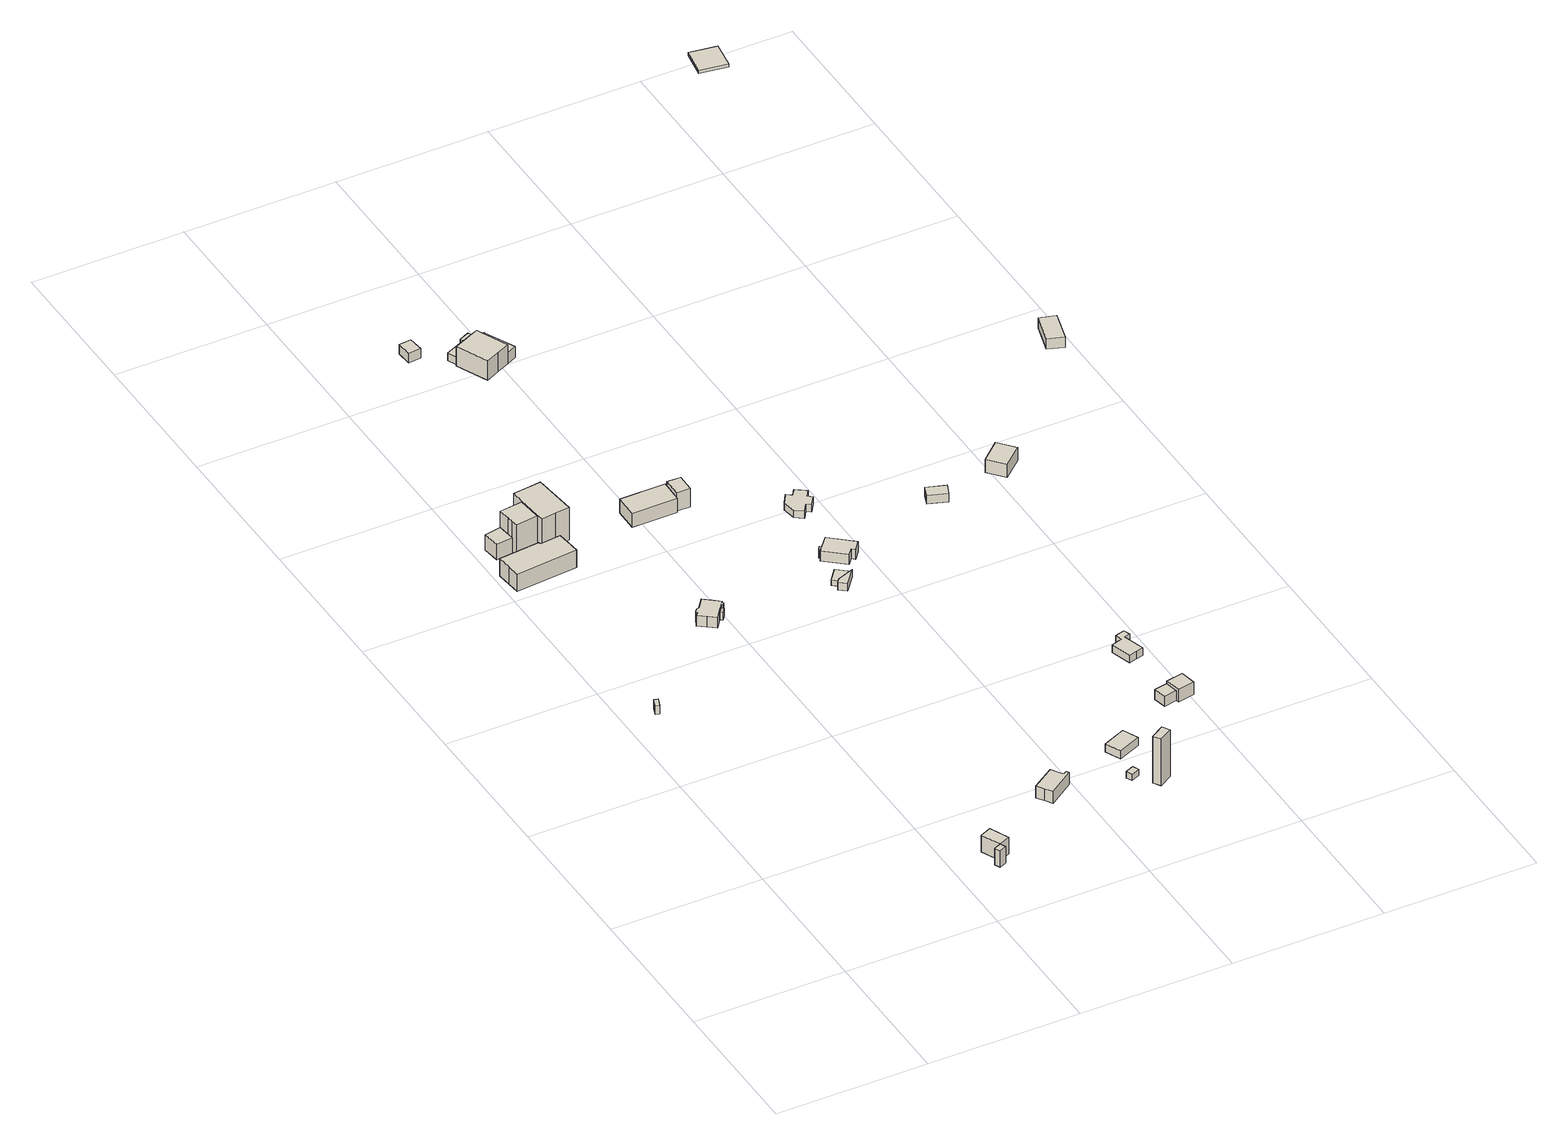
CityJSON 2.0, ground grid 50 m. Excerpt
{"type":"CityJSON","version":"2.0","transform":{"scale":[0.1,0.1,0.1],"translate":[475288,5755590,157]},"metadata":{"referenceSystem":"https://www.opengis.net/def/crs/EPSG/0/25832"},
"CityObjects":{
"building1":{"type":"Building","attributes":{"Gemeindeschluessel":"05766056","BezugspunktDach":"2000","function":"51009_1610","measuredHeight":3.11},"address":[{"country":"Germany"}],"geometry":[{"type":"Solid","lod":"1","boundaries":[[[[0,1,2,3]],[[4,5,6,7]],[[4,7,3,2]],[[5,4,2,1]],[[6,5,1,0]],[[7,6,0,3]]]]}]},
"building2":{"type":"Building","attributes":{"Gemeindeschluessel":"05766056","BezugspunktDach":"2100","function":"31001_1312","measuredHeight":6},"address":[{"country":"Germany","locality":"Oerlinghausen","thoroughfareNumber":"1023","thoroughfareName":"Brandsmühle"}],"geometry":[{"type":"Solid","lod":"1","boundaries":[[[[8,9,10,11,8,12,13,14]],[[15,16,17,18,19,20,17,21]],[[15,21,14,13]],[[16,15,13,12]],[[17,16,12,8]],[[18,17,8,11]],[[19,18,11,10]],[[20,19,10,9]],[[17,20,9,8]],[[21,17,8,14]]]]}]},
"building3":{"type":"Building","attributes":{"Gemeindeschluessel":"05766056","BezugspunktDach":"2000","function":"31001_2000","measuredHeight":8.82},"address":[{"country":"Germany","locality":"Oerlinghausen","thoroughfareNumber":"5","thoroughfareName":"Brandsmühle"}],"geometry":[{"type":"Solid","lod":"1","boundaries":[[[[22,23,24,25,26,27,28,29]],[[30,31,32,33,34,35,36,37]],[[30,37,29,28]],[[31,30,28,27]],[[32,31,27,26]],[[33,32,26,25]],[[34,33,25,24]],[[35,34,24,23]],[[36,35,23,22]],[[37,36,22,29]]]]}]},
"building4":{"type":"Building","attributes":{"Gemeindeschluessel":"05766056","BezugspunktDach":"2000","function":"31001_2000","measuredHeight":5.53},"address":[{"country":"Germany","locality":"Oerlinghausen","thoroughfareNumber":"5","thoroughfareName":"Brandsmühle"}],"geometry":[{"type":"Solid","lod":"1","boundaries":[[[[38,39,40,41]],[[42,43,44,45]],[[42,45,41,40]],[[43,42,40,39]],[[44,43,39,38]],[[45,44,38,41]]]]}]},
"building5":{"type":"Building","attributes":{"Gemeindeschluessel":"05766056","BezugspunktDach":"2000","function":"31001_1312","measuredHeight":5.24},"address":[{"country":"Germany","locality":"Oerlinghausen","thoroughfareNumber":"1007","thoroughfareName":"Brandsmühle"}],"geometry":[{"type":"Solid","lod":"1","boundaries":[[[[46,47,48,49,50,51,52,53,54,55,56,57,58,59,60,61]],[[62,63,64,65,66,67,68,69,70,71,72,73,74,75,76,77]],[[62,77,61,60]],[[63,62,60,59]],[[64,63,59,58]],[[65,64,58,57]],[[66,65,57,56]],[[67,66,56,55]],[[68,67,55,54]],[[69,68,54,53]],[[70,69,53,52]],[[71,70,52,51]],[[72,71,51,50]],[[73,72,50,49]],[[74,73,49,48]],[[75,74,48,47]],[[76,75,47,46]],[[77,76,46,61]]]]}]},
"building6":{"type":"Building","attributes":{"Gemeindeschluessel":"05766056","BezugspunktDach":"2000","function":"51009_1610","measuredHeight":2.81},"address":[{"country":"Germany"}],"geometry":[{"type":"Solid","lod":"1","boundaries":[[[[78,79,80,81]],[[82,83,84,85]],[[82,85,81,80]],[[83,82,80,79]],[[84,83,79,78]],[[85,84,78,81]]]]}]},
"building7":{"type":"Building","attributes":{"Gemeindeschluessel":"05766056","function":"31001_1010"},"address":[{"country":"Germany","locality":"Oerlinghausen","thoroughfareNumber":"5","thoroughfareName":"Brandsmühle"}],"children":["building7-1","building7-2"]},
"building7-1":{"type":"BuildingPart","attributes":{"BezugspunktDach":"2000","measuredHeight":13.71},"parents":["building7"],"geometry":[{"type":"Solid","lod":"1","boundaries":[[[[86,87,88,89,90,91,92,93]],[[94,95,96,97,98,99,100,101]],[[94,101,93,92]],[[95,94,92,91]],[[96,95,91,90]],[[97,96,90,89]],[[98,97,89,88]],[[99,98,88,87]],[[100,99,87,86]],[[101,100,86,93]]]]}]},
"building7-2":{"type":"BuildingPart","attributes":{"BezugspunktDach":"2000","measuredHeight":13.05},"parents":["building7"],"geometry":[{"type":"Solid","lod":"1","boundaries":[[[[102,103,104,105,106,107]],[[108,45,109,44,98,97]],[[108,97,107,106]],[[45,108,106,105]],[[109,45,105,104]],[[44,109,104,103]],[[98,44,103,102]],[[97,98,102,107]]]]}]},
"building8":{"type":"Building","attributes":{"Gemeindeschluessel":"05766056","BezugspunktDach":"2000","function":"31001_1312","measuredHeight":4.95},"address":[{"country":"Germany","locality":"Oerlinghausen","thoroughfareNumber":"1025","thoroughfareName":"Brandsmühle"}],"geometry":[{"type":"Solid","lod":"1","boundaries":[[[[110,111,112,113,114,115,116,117]],[[118,119,120,121,122,123,124,125]],[[118,125,117,116]],[[119,118,116,115]],[[120,119,115,114]],[[121,120,114,113]],[[122,121,113,112]],[[123,122,112,111]],[[124,123,111,110]],[[125,124,110,117]]]]}]},
"building9":{"type":"Building","attributes":{"Gemeindeschluessel":"05766056","BezugspunktDach":"2000","function":"31001_2000","measuredHeight":2.27},"address":[{"country":"Germany","locality":"Oerlinghausen","thoroughfareNumber":"1027","thoroughfareName":"Brandsmühle"}],"geometry":[{"type":"Solid","lod":"1","boundaries":[[[[126,127,128,129]],[[130,131,132,133]],[[130,133,129,128]],[[131,130,128,127]],[[132,131,127,126]],[[133,132,126,129]]]]}]},
"building10":{"type":"Building","attributes":{"Gemeindeschluessel":"05766056","BezugspunktDach":"2000","function":"31001_2000","measuredHeight":17.02},"address":[{"country":"Germany","locality":"Oerlinghausen","thoroughfareNumber":"1026","thoroughfareName":"Brandsmühle"}],"geometry":[{"type":"Solid","lod":"1","boundaries":[[[[134,135,136,137]],[[138,139,140,141]],[[138,141,137,136]],[[139,138,136,135]],[[140,139,135,134]],[[141,140,134,137]]]]}]},
"building11":{"type":"Building","attributes":{"Gemeindeschluessel":"05766056","BezugspunktDach":"2000","function":"31001_1312","measuredHeight":3.15},"address":[{"country":"Germany","locality":"Oerlinghausen","thoroughfareNumber":"1027","thoroughfareName":"Brandsmühle"}],"geometry":[{"type":"Solid","lod":"1","boundaries":[[[[142,143,144,145]],[[146,147,148,149]],[[146,149,145,144]],[[147,146,144,143]],[[148,147,143,142]],[[149,148,142,145]]]]}]},
"building12":{"type":"Building","attributes":{"Gemeindeschluessel":"05766056","function":"31001_2000"},"address":[{"country":"Germany","locality":"Oerlinghausen","thoroughfareNumber":"1006","thoroughfareName":"Brandsmühle"}],"children":["building12-1","building12-2"]},
"building12-1":{"type":"BuildingPart","attributes":{"BezugspunktDach":"2000","measuredHeight":2.03},"parents":["building12"],"geometry":[{"type":"Solid","lod":"1","boundaries":[[[[150,151,152,153]],[[154,155,156,157]],[[154,157,153,152]],[[155,154,152,151]],[[156,155,151,150]],[[157,156,150,153]]]]}]},
"building12-2":{"type":"BuildingPart","attributes":{"BezugspunktDach":"2000","measuredHeight":2.76},"parents":["building12"],"geometry":[{"type":"Solid","lod":"1","boundaries":[[[[158,159,160,161]],[[162,163,154,157]],[[162,157,161,160]],[[163,162,160,159]],[[154,163,159,158]],[[157,154,158,161]]]]}]},
"building13":{"type":"Building","attributes":{"Gemeindeschluessel":"05766056","function":"31001_2000"},"address":[{"country":"Germany","locality":"Oerlinghausen","thoroughfareNumber":"5","thoroughfareName":"Brandsmühle"}],"children":["building13-1","building13-2"]},
"building13-1":{"type":"BuildingPart","attributes":{"BezugspunktDach":"2000","measuredHeight":6.88},"parents":["building13"],"geometry":[{"type":"Solid","lod":"1","boundaries":[[[[164,165,166,167]],[[168,169,170,171]],[[168,171,167,166]],[[169,168,166,165]],[[170,169,165,164]],[[171,170,164,167]]]]}]},
"building13-2":{"type":"BuildingPart","attributes":{"BezugspunktDach":"2000","measuredHeight":9.53},"parents":["building13"],"geometry":[{"type":"Solid","lod":"1","boundaries":[[[[172,173,174,175]],[[176,177,178,179]],[[176,179,175,174]],[[177,176,174,173]],[[178,177,173,172]],[[179,178,172,175]]]]}]},
"building14":{"type":"Building","attributes":{"Gemeindeschluessel":"05711000","BezugspunktDach":"2000","function":"31001_9998","measuredHeight":4.46},"address":[{"country":"Germany","locality":"Bielefeld","thoroughfareNumber":"495","thoroughfareName":"Senner Hellweg"}],"geometry":[{"type":"Solid","lod":"1","boundaries":[[[[180,181,182,183]],[[184,185,186,187]],[[184,187,183,182]],[[185,184,182,181]],[[186,185,181,180]],[[187,186,180,183]]]]}]},
"building15":{"type":"Building","attributes":{"Gemeindeschluessel":"05766056","BezugspunktDach":"2000","function":"31001_1312","measuredHeight":3.51},"address":[{"country":"Germany","locality":"Oerlinghausen","thoroughfareNumber":"1006","thoroughfareName":"Brandsmühle"}],"geometry":[{"type":"Solid","lod":"1","boundaries":[[[[188,189,190,191,192,193,194,195,196,197]],[[198,199,200,201,202,203,204,205,206,207]],[[198,207,197,196]],[[199,198,196,195]],[[200,199,195,194]],[[201,200,194,193]],[[202,201,193,192]],[[203,202,192,191]],[[204,203,191,190]],[[205,204,190,189]],[[206,205,189,188]],[[207,206,188,197]]]]}]},
"building16":{"type":"Building","attributes":{"Gemeindeschluessel":"05711000","BezugspunktDach":"2000","function":"51009_1610","measuredHeight":2.81},"address":[{"country":"Germany"}],"geometry":[{"type":"Solid","lod":"1","boundaries":[[[[208,209,210,211]],[[212,213,214,215]],[[212,215,211,210]],[[213,212,210,209]],[[214,213,209,208]],[[215,214,208,211]]]]}]},
"building17":{"type":"Building","attributes":{"Gemeindeschluessel":"05711000","function":"31001_1010"},"address":[{"country":"Germany","locality":"Bielefeld","thoroughfareNumber":"495","thoroughfareName":"Senner Hellweg"}],"children":["building17-1","building17-2","building17-3"]},
"building17-1":{"type":"BuildingPart","attributes":{"BezugspunktDach":"2000","measuredHeight":9.43},"parents":["building17"],"geometry":[{"type":"Solid","lod":"1","boundaries":[[[[216,217,218,219,220,221,222]],[[223,224,225,226,227,228,229]],[[223,229,222,221]],[[224,223,221,220]],[[225,224,220,219]],[[226,225,219,218]],[[227,226,218,217]],[[228,227,217,216]],[[229,228,216,222]]]]}]},
"building17-2":{"type":"BuildingPart","attributes":{"BezugspunktDach":"2000","measuredHeight":4.66},"parents":["building17"],"geometry":[{"type":"Solid","lod":"1","boundaries":[[[[230,231,232,233]],[[226,234,235,227]],[[226,227,233,232]],[[234,226,232,231]],[[235,234,231,230]],[[227,235,230,233]]]]}]},
"building17-3":{"type":"BuildingPart","attributes":{"BezugspunktDach":"2000","measuredHeight":4.43},"address":[{"country":"Germany","locality":"Bielefeld","thoroughfareNumber":"495","thoroughfareName":"Senner Hellweg"}],"parents":["building17"],"geometry":[{"type":"Solid","lod":"1","boundaries":[[[[236,237,238,239,240]],[[241,242,243,244,245]],[[241,245,240,239]],[[242,241,239,238]],[[243,242,238,237]],[[244,243,237,236]],[[245,244,236,240]]]]}]},
"building18":{"type":"Building","attributes":{"Gemeindeschluessel":"05766056","BezugspunktDach":"2000","function":"31001_1312","measuredHeight":2.56},"address":[{"country":"Germany","locality":"Oerlinghausen","thoroughfareNumber":"1003","thoroughfareName":"Brandsmühle"}],"geometry":[{"type":"Solid","lod":"1","boundaries":[[[[246,247,248,249,250,251,252,253,254,255,256]],[[257,258,259,260,261,262,263,264,265,266,267]],[[257,267,256,255]],[[258,257,255,254]],[[259,258,254,253]],[[260,259,253,252]],[[261,260,252,251]],[[262,261,251,250]],[[263,262,250,249]],[[264,263,249,248]],[[265,264,248,247]],[[266,265,247,246]],[[267,266,246,256]]]]}]},
"building19":{"type":"Building","attributes":{"Gemeindeschluessel":"05766056","function":"31001_1312"},"address":[{"country":"Germany","locality":"Oerlinghausen","thoroughfareNumber":"1029","thoroughfareName":"Brandsmühle"}],"children":["building19-1","building19-2"]},
"building19-1":{"type":"BuildingPart","attributes":{"BezugspunktDach":"2000","measuredHeight":5.42},"parents":["building19"],"geometry":[{"type":"Solid","lod":"1","boundaries":[[[[268,269,270,271]],[[272,273,274,275]],[[272,275,271,270]],[[273,272,270,269]],[[274,273,269,268]],[[275,274,268,271]]]]}]},
"building19-2":{"type":"BuildingPart","attributes":{"BezugspunktDach":"2000","measuredHeight":3.58},"parents":["building19"],"geometry":[{"type":"Solid","lod":"1","boundaries":[[[[276,277,278,279]],[[280,281,273,282]],[[280,282,279,278]],[[281,280,278,277]],[[273,281,277,276]],[[282,273,276,279]]]]}]},
"building20":{"type":"Building","attributes":{"Gemeindeschluessel":"05766056","BezugspunktDach":"2000","function":"31001_1312","measuredHeight":3.49},"address":[{"country":"Germany","locality":"Oerlinghausen","thoroughfareNumber":"1028","thoroughfareName":"Brandsmühle"}],"geometry":[{"type":"Solid","lod":"1","boundaries":[[[[283,284,285,286,287,288,289,290,291,292]],[[293,294,295,296,297,298,299,300,301,302]],[[293,302,292,291]],[[294,293,291,290]],[[295,294,290,289]],[[296,295,289,288]],[[297,296,288,287]],[[298,297,287,286]],[[299,298,286,285]],[[300,299,285,284]],[[301,300,284,283]],[[302,301,283,292]]]]}]},
"building21":{"type":"Building","attributes":{"Gemeindeschluessel":"05766056","BezugspunktDach":"2000","function":"31001_1312","measuredHeight":3.13},"address":[{"country":"Germany","locality":"Oerlinghausen","thoroughfareNumber":"1005","thoroughfareName":"Brandsmühle"}],"geometry":[{"type":"Solid","lod":"1","boundaries":[[[[303,304,305,306]],[[307,308,309,310]],[[307,310,306,305]],[[308,307,305,304]],[[309,308,304,303]],[[310,309,303,306]]]]}]},
"building22":{"type":"Building","attributes":{"Gemeindeschluessel":"05766056","BezugspunktDach":"2000","function":"31001_1312","measuredHeight":6.37},"address":[{"country":"Germany","locality":"Oerlinghausen","thoroughfareNumber":"1005","thoroughfareName":"Brandsmühle"}],"geometry":[{"type":"Solid","lod":"1","boundaries":[[[[311,312,313,314]],[[315,316,317,318]],[[315,318,314,313]],[[316,315,313,312]],[[317,316,312,311]],[[318,317,311,314]]]]}]},
"building23":{"type":"Building","attributes":{"Gemeindeschluessel":"05766056","BezugspunktDach":"2000","function":"31001_1312","measuredHeight":4.05},"address":[{"country":"Germany","locality":"Oerlinghausen","thoroughfareNumber":"5","thoroughfareName":"Brandsmühle"}],"geometry":[{"type":"Solid","lod":"1","boundaries":[[[[319,320,321,322]],[[323,324,325,326]],[[323,326,322,321]],[[324,323,321,320]],[[325,324,320,319]],[[326,325,319,322]]]]}]},
"building24":{"type":"Building","attributes":{"Gemeindeschluessel":"05766056","BezugspunktDach":"2000","function":"31001_2000","measuredHeight":1.56},"address":[{"country":"Germany","locality":"Oerlinghausen","thoroughfareNumber":"5","thoroughfareName":"Schopke"}],"geometry":[{"type":"Solid","lod":"1","boundaries":[[[[327,328,329,330]],[[331,332,333,334]],[[331,334,330,329]],[[332,331,329,328]],[[333,332,328,327]],[[334,333,327,330]]]]}]}
},
"vertices":[
[19,1191,186],[8,1162,186],[20,1158,186],[31,1187,186],[20,1158,155],[8,1162,155],[19,1191,155],[31,1187,155],
[525,29,257],[562,45,257],[534,108,257],[497,92,257],[502,19,257],[510,0,257],[533,11,257],[510,0,197],[502,19,197],[525,29,197],[497,92,197],[534,108,197],[562,45,197],[533,11,197],
[149,2118,82],[148,2125,82],[13,2112,82],[18,2063,82],[22,2022,82],[227,2042,82],[223,2083,82],[218,2125,82],[223,2083,19],[227,2042,19],[22,2022,19],[18,2063,19],[13,2112,19],[148,2125,19],[149,2118,19],[218,2125,19],
[98,2267,60],[43,2256,60],[51,2200,60],[106,2207,60],[51,2200,5],[43,2256,5],[98,2267,5],[106,2207,5],
[401,1483,203],[405,1488,203],[381,1507,203],[357,1526,203],[331,1493,203],[323,1492,203],[315,1483,203],[316,1474,203],[307,1464,203],[332,1445,203],[356,1426,203],[380,1457,203],[392,1472,203],[395,1476,203],[399,1472,203],[405,1480,203],[399,1472,165],[395,1476,165],[392,1472,165],[380,1457,165],[356,1426,165],[332,1445,165],[307,1464,165],[316,1474,165],[315,1483,165],[323,1492,165],[331,1493,165],[357,1526,165],[381,1507,165],[405,1488,165],[401,1483,165],[405,1480,165],
[392,1472,194],[380,1457,194],[388,1451,194],[399,1466,194],[388,1451,166],[380,1457,166],[392,1472,166],[399,1466,166],
[217,2323,123],[170,2318,123],[174,2276,123],[182,2196,123],[185,2173,123],[232,2178,123],[279,2182,123],[264,2328,123],[279,2182,5],[232,2178,5],[185,2173,5],[182,2196,5],[174,2276,5],[170,2318,5],[217,2323,5],[264,2328,5],
[174,2276,119],[98,2267,119],[103,2227,119],[106,2207,119],[109,2187,119],[182,2196,119],[109,2187,5],[103,2227,5],
[827,281,249],[752,231,249],[768,208,249],[784,184,249],[868,241,249],[862,251,249],[851,244,249],[842,257,249],[851,244,206],[862,251,206],[868,241,206],[784,184,206],[768,208,206],[752,231,206],[827,281,206],[842,257,206],
[1050,194,236],[1022,182,236],[1031,163,236],[1059,175,236],[1031,163,213],[1022,182,213],[1050,194,213],[1059,175,213],
[1122,150,384],[1078,123,384],[1093,100,384],[1136,126,384],[1093,100,214],[1078,123,214],[1122,150,214],[1136,126,214],
[1101,348,246],[1026,315,246],[1049,264,246],[1124,296,246],[1049,264,217],[1026,315,217],[1101,348,217],[1124,296,217],
[745,1436,230],[713,1397,230],[730,1382,230],[786,1403,230],[730,1382,210],[713,1397,210],[745,1436,210],[786,1403,210],
[730,1382,237],[719,1369,237],[742,1350,237],[786,1403,237],[742,1350,210],[719,1369,210],
[593,2180,96],[444,2179,96],[443,2103,96],[591,2103,96],[443,2103,45],[444,2179,45],[593,2180,45],[591,2103,45],
[593,2170,111],[592,2109,111],[637,2108,111],[639,2169,111],[637,2108,45],[592,2109,45],[593,2170,45],[639,2169,45],
[277,3136,93],[237,3132,93],[241,3081,93],[282,3086,93],[241,3081,58],[237,3132,58],[277,3136,58],[282,3086,58],
[751,1525,249],[746,1530,249],[741,1524,249],[747,1520,249],[739,1510,249],[804,1455,249],[822,1477,249],[833,1468,249],[857,1497,249],[782,1561,249],[857,1497,213],[833,1468,213],[822,1477,213],[804,1455,213],[739,1510,213],[747,1520,213],[741,1524,213],[746,1530,213],[751,1525,213],[782,1561,213],
[404,3070,80],[349,3045,80],[362,3017,80],[417,3042,80],[362,3017,52],[349,3045,52],[404,3070,52],[417,3042,52],
[497,2954,117],[450,3057,117],[417,3042,117],[406,3037,117],[362,3017,117],[409,2914,117],[453,2934,117],[409,2914,47],[362,3017,47],[406,3037,47],[417,3042,47],[450,3057,47],[497,2954,47],[453,2934,47],
[437,3085,93],[404,3070,93],[417,3042,93],[450,3057,93],[404,3070,47],[437,3085,47],
[483,3071,87],[483,3072,87],[450,3057,87],[497,2954,87],[530,2970,87],[497,2954,48],[450,3057,48],[483,3072,48],[483,3071,48],[530,2970,48],
[820,1827,210],[803,1839,210],[781,1805,210],[788,1761,210],[814,1743,210],[832,1770,210],[847,1760,210],[869,1791,210],[855,1802,210],[870,1824,210],[836,1848,210],[870,1824,184],[855,1802,184],[869,1791,184],[847,1760,184],[832,1770,184],[814,1743,184],[788,1761,184],[781,1805,184],[803,1839,184],[820,1827,184],[836,1848,184],
[1365,475,271],[1309,464,271],[1319,412,271],[1375,423,271],[1319,412,226],[1309,464,226],[1365,475,226],[1375,423,226],
[1309,464,262],[1265,456,262],[1274,413,262],[1317,422,262],[1274,413,226],[1265,456,226],[1317,422,226],
[1335,658,252],[1314,727,252],[1333,733,252],[1326,755,252],[1294,746,252],[1301,723,252],[1289,720,252],[1264,712,252],[1285,643,252],[1310,651,252],[1285,643,225],[1264,712,225],[1289,720,225],[1301,723,225],[1294,746,225],[1326,755,225],[1333,733,225],[1314,727,225],[1335,658,225],[1310,651,225],
[1136,1608,270],[1123,1572,270],[1183,1550,270],[1197,1586,270],[1183,1550,239],[1123,1572,239],[1136,1608,239],[1197,1586,239],
[1391,1651,311],[1326,1594,311],[1371,1542,311],[1436,1599,311],[1371,1542,264],[1326,1594,264],[1391,1651,264],[1436,1599,264],
[1776,2102,320],[1749,2003,320],[1801,1984,320],[1829,2087,320],[1801,1984,283],[1749,2003,283],[1776,2102,283],[1829,2087,283],
[1640,3967,81],[1626,3877,81],[1717,3863,81],[1730,3953,81],[1717,3863,70],[1626,3877,70],[1640,3967,70],[1730,3953,70]
]}
